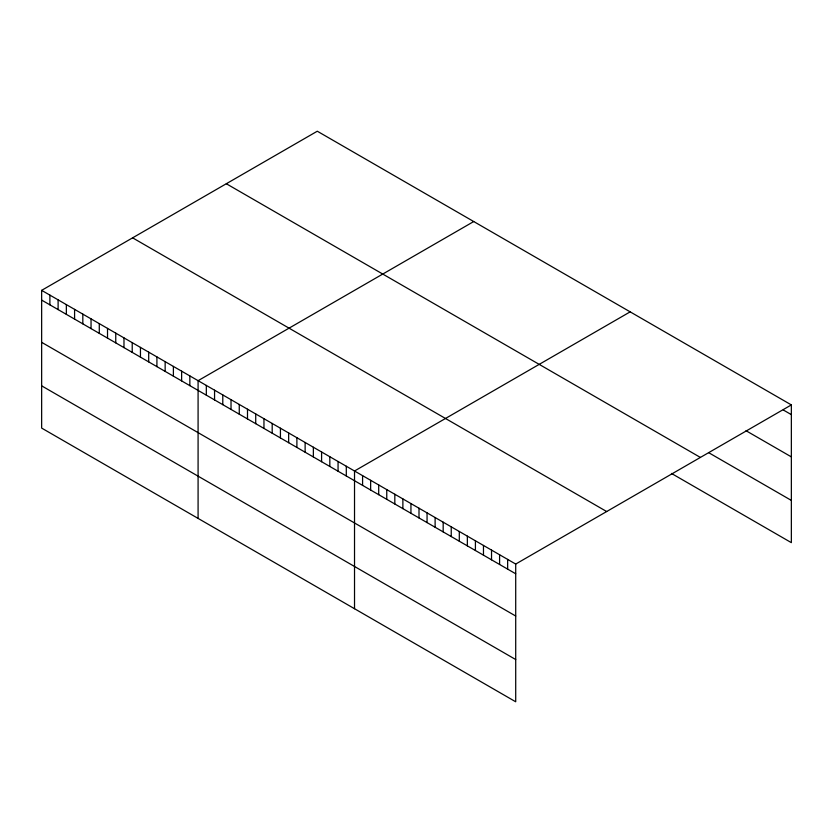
<?xml version="1.0" encoding="UTF-8"?>
<svg xmlns="http://www.w3.org/2000/svg" width="833" height="833" viewBox="0 0 833 833"><rect width="100%" height="100%" fill="white"/><g stroke="black" fill="none" stroke-linecap="round" stroke-linejoin="round"><path stroke-width="1.25" d="M41.65 290.353L515.71 564.056L515.71 701.782L41.65 428.089L41.65 290.353L317.29 131.218L791.35 404.911L791.35 542.647L671.471 473.436M473.727 221.536L198.087 380.681L198.087 518.407M630.165 311.854L354.525 470.999L354.525 608.725M515.71 564.056L791.35 404.911M783.291 409.982L791.35 414.636M746.014 430.713L791.35 456.88M708.748 452.715L791.35 500.404M226.326 183.739L700.386 457.432M132.614 237.842L606.674 511.535M41.65 300.088L515.71 573.781M41.65 342.321L515.71 616.024M41.65 385.846L515.71 659.538M507.651 559.401L507.651 569.126M499.592 554.747L499.592 564.472M491.532 550.092L491.532 559.818M483.473 545.438L483.473 555.163M475.414 540.794L475.414 550.519M467.355 536.14L467.355 545.865M459.295 531.485L459.295 541.211M451.236 526.831L451.236 536.556M443.177 522.176L443.177 531.902M435.118 517.522L435.118 527.247M427.058 512.868L427.058 522.593M418.999 508.224L418.999 517.949M410.94 503.569L410.94 513.295M402.88 498.915L402.88 508.64M394.821 494.261L394.821 503.986M386.762 489.606L386.762 499.331M378.703 484.952L378.703 494.677M370.643 480.308L370.643 490.033M362.584 475.653L362.584 485.379M346.299 466.241L346.299 475.966M338.063 461.492L338.063 471.218M329.826 456.734L329.826 466.459M321.59 451.986L321.59 461.711M313.364 447.227L313.364 456.953M305.128 442.479L305.128 452.204M296.892 437.721L296.892 447.446M288.655 432.973L288.655 442.698M280.429 428.214L280.429 437.939M272.193 423.456L272.193 433.181M263.957 418.707L263.957 428.433M255.721 413.949L255.721 423.674M247.495 409.201L247.495 418.926M239.258 404.442L239.258 414.168M231.022 399.694L231.022 409.419M222.786 394.936L222.786 404.661M214.56 390.188L214.56 399.913M206.324 385.429L206.324 395.154M189.851 375.922L189.851 385.648M181.625 371.174L181.625 380.9M173.389 366.416L173.389 376.141M165.153 361.668L165.153 371.393M156.916 356.909L156.916 366.635M148.691 352.151L148.691 361.876M140.454 347.403L140.454 357.128M132.218 342.644L132.218 352.369M123.982 337.896L123.982 347.621M115.756 333.138L115.756 342.863M107.519 328.389L107.519 338.115M99.283 323.631L99.283 333.356M91.047 318.883L91.047 328.608M82.821 314.124L82.821 323.85M74.585 309.376L74.585 319.101M66.348 304.618L66.348 314.343M58.112 299.87L58.112 309.595M49.886 295.111L49.886 304.836"/></g></svg>
